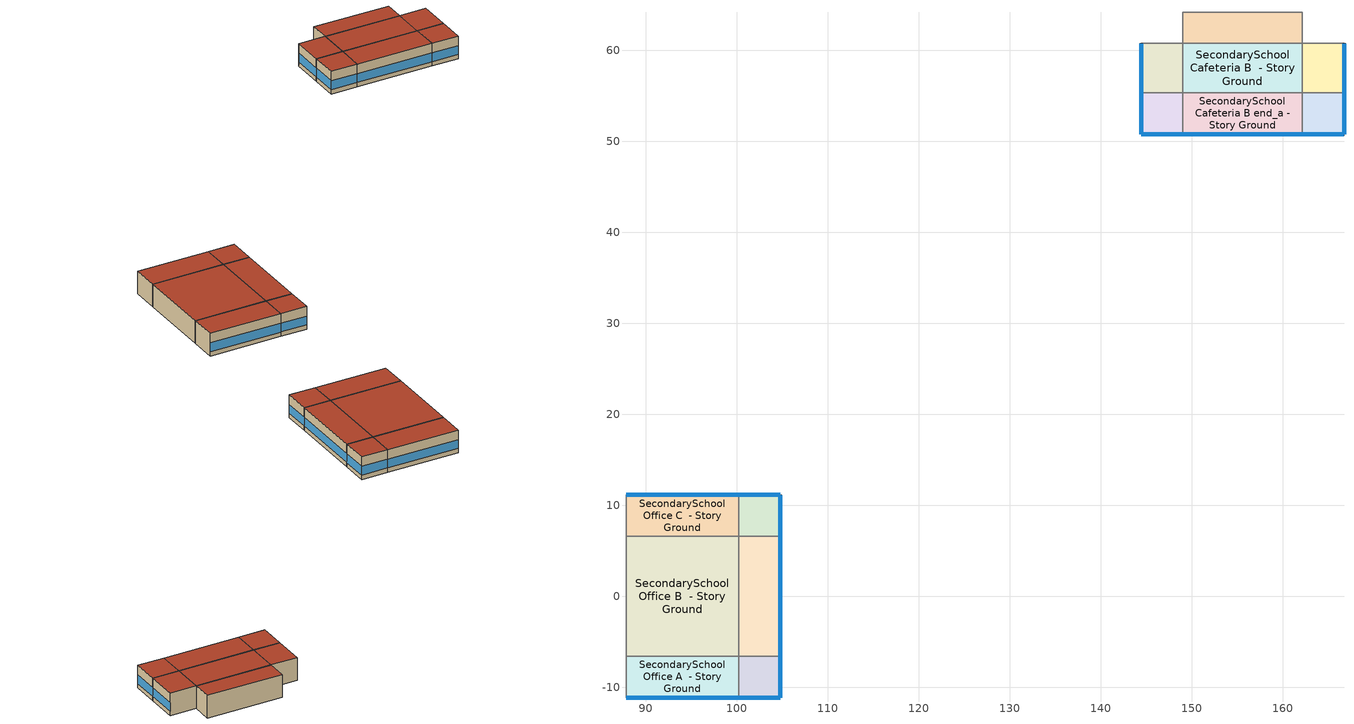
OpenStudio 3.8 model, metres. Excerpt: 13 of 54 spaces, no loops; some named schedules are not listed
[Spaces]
SecondarySchool Office A  - Story Ground
 floor ground (Foundation F 126 Perim 124 Area 5668): 87.85,-11.15 87.85,-6.58 100.24,-6.58 100.24,-11.15 z0
 wall outside: 87.85,-11.15 100.24,-11.15 z0:3.96
 wall to SecondarySchool Library A  - Story Ground: 87.85,-6.58 87.85,-11.15 z0:3.96
 wall to SecondarySchool Office B  - Story Ground: 100.24,-6.58 87.85,-6.58 z0:3.96
 wall to SecondarySchool Office A end_b - Story Ground: 100.24,-11.15 100.24,-6.58 z0:3.96
 window (Window U-0.75 SHGC 0.48): 87.87,-11.15 100.22,-11.15 z0.76:2.27
 roof outside: 100.24,-11.15 100.24,-6.58 87.85,-6.58 87.85,-11.15 z3.96
SecondarySchool Office B  - Story Ground
 floor ground (Foundation F 126 Perim 0 Area 16305): 87.85,-6.58 87.85,6.58 100.24,6.58 100.24,-6.58 z0
 wall to SecondarySchool Library B  - Story Ground: 87.85,6.58 87.85,-6.58 z0:3.96
 wall to SecondarySchool Office C  - Story Ground: 100.24,6.58 87.85,6.58 z0:3.96
 wall to SecondarySchool Office B end_b - Story Ground: 100.24,-6.58 100.24,6.58 z0:3.96
 roof outside: 100.24,-6.58 100.24,6.58 87.85,6.58 87.85,-6.58 z3.96
SecondarySchool Office C  - Story Ground
 floor ground (Foundation F 126 Perim 124 Area 5668): 87.85,6.58 87.85,11.15 100.24,11.15 100.24,6.58 z0
 wall outside: 100.24,11.15 87.85,11.15 z0:3.96
 wall to SecondarySchool Library C  - Story Ground: 87.85,11.15 87.85,6.58 z0:3.96
 wall to SecondarySchool Office C end_b - Story Ground: 100.24,6.58 100.24,11.15 z0:3.96
 window (Window U-0.75 SHGC 0.48): 100.22,11.15 87.87,11.15 z0.76:2.27
 roof outside: 100.24,6.58 100.24,11.15 87.85,11.15 87.85,6.58 z3.96
SecondarySchool Office A end_b - Story Ground
 floor ground (Foundation F 126 Perim 914 Area 209): 100.24,-11.15 100.24,-6.58 104.82,-6.58 104.82,-11.15 z0
 wall outside: 100.24,-11.15 104.82,-11.15 104.82,-6.58 z0:3.96
 wall to SecondarySchool Office B end_b - Story Ground: 104.82,-6.58 100.24,-6.58 z0:3.96
 window (Window U-0.75 SHGC 0.48): 100.27,-11.15 104.79,-11.15 / 104.82,-11.12 104.82,-6.6 z0.76:2.28
 roof outside: 104.82,-11.15 104.82,-6.58 100.24,-6.58 100.24,-11.15 z3.96
SecondarySchool Office B end_b - Story Ground
 floor ground (Foundation F 126 Perim 1315 Area 6013): 100.24,-6.58 100.24,6.58 104.82,6.58 104.82,-6.58 z0
 wall outside: 104.82,-6.58 104.82,6.58 z0:3.96
 wall to SecondarySchool Office C end_b - Story Ground: 104.82,6.58 100.24,6.58 z0:3.96
 window (Window U-0.75 SHGC 0.48): 104.82,-6.55 104.82,6.55 z0.76:2.27
 roof outside: 104.82,-6.58 104.82,6.58 100.24,6.58 100.24,-6.58 z3.96
SecondarySchool Office C end_b - Story Ground
 floor ground (Foundation F 126 Perim 914 Area 209): 100.24,6.58 100.24,11.15 104.82,11.15 104.82,6.58 z0
 wall outside: 104.82,6.58 104.82,11.15 100.24,11.15 z0:3.96
 window (Window U-0.75 SHGC 0.48): 104.79,11.15 100.27,11.15 / 104.82,6.6 104.82,11.12 z0.76:2.28
 roof outside: 104.82,6.58 104.82,11.15 100.24,11.15 100.24,6.58 z3.96
SecondarySchool Cafeteria A end_a - Story Ground
 floor ground (Foundation F 126 Perim 914 Area 209): 166.74,50.77 162.16,50.77 162.16,55.34 166.74,55.34 z0
 wall outside: 162.16,50.77 166.74,50.77 166.74,55.34 z0:3.96
 wall to SecondarySchool Cafeteria B end_a - Story Ground: 162.16,55.34 162.16,50.77 z0:3.96
 wall to SecondarySchool Cafeteria A  - Story Ground: 166.74,55.34 162.16,55.34 z0:3.96
 window (Window U-0.75 SHGC 0.48): 166.74,50.8 166.74,55.32 / 162.19,50.77 166.71,50.77 z0.76:2.28
 roof outside: 166.74,55.34 162.16,55.34 162.16,50.77 166.74,50.77 z3.96
SecondarySchool Cafeteria B end_a - Story Ground
 floor ground (Foundation F 126 Perim 1315 Area 6013): 162.16,50.77 149.01,50.77 149.01,55.34 162.16,55.34 z0
 wall outside: 149.01,50.77 162.16,50.77 z0:3.96
 wall to SecondarySchool Cafeteria C end_a - Story Ground: 149.01,55.34 149.01,50.77 z0:3.96
 wall to SecondarySchool Cafeteria B  - Story Ground: 162.16,55.34 149.01,55.34 z0:3.96
 window (Window U-0.75 SHGC 0.48): 149.04,50.77 162.14,50.77 z0.76:2.27
 roof outside: 162.16,55.34 149.01,55.34 149.01,50.77 162.16,50.77 z3.96
SecondarySchool Cafeteria C end_a - Story Ground
 floor ground (Foundation F 126 Perim 914 Area 209): 149.01,50.77 144.44,50.77 144.44,55.34 149.01,55.34 z0
 wall outside: 144.44,55.34 144.44,50.77 149.01,50.77 z0:3.96
 wall to SecondarySchool Cafeteria C  - Story Ground: 149.01,55.34 144.44,55.34 z0:3.96
 window (Window U-0.75 SHGC 0.48): 144.47,50.77 148.99,50.77 / 144.44,55.32 144.44,50.8 z0.76:2.28
 roof outside: 149.01,55.34 144.44,55.34 144.44,50.77 149.01,50.77 z3.96
SecondarySchool Cafeteria A  - Story Ground
 floor ground (Foundation F 126 Perim 54 Area 2468): 166.74,55.34 162.16,55.34 162.16,60.74 166.74,60.74 z0
 wall outside: 166.74,55.34 166.74,60.74 z0:3.96
 wall to SecondarySchool Cafeteria B  - Story Ground: 162.16,60.74 162.16,55.34 z0:3.96
 wall to SecondarySchool Kitchen A  - Story Ground: 166.74,60.74 162.16,60.74 z0:3.96
 window (Window U-0.75 SHGC 0.48): 166.74,55.37 166.74,60.72 z0.76:2.28
 roof outside: 166.74,60.74 162.16,60.74 162.16,55.34 166.74,55.34 z3.96
SecondarySchool Cafeteria B  - Story Ground
 floor ground (Foundation F 126 Perim 0 Area 7098): 162.16,55.34 149.01,55.34 149.01,60.74 162.16,60.74 z0
 wall to SecondarySchool Cafeteria C  - Story Ground: 149.01,60.74 149.01,55.34 z0:3.96
 wall to SecondarySchool Kitchen B  - Story Ground: 162.16,60.74 149.01,60.74 z0:3.96
 roof outside: 162.16,60.74 149.01,60.74 149.01,55.34 162.16,55.34 z3.96
SecondarySchool Cafeteria C  - Story Ground
 floor ground (Foundation F 126 Perim 54 Area 2468): 149.01,55.34 144.44,55.34 144.44,60.74 149.01,60.74 z0
 wall outside: 144.44,60.74 144.44,55.34 z0:3.96
 wall to SecondarySchool Kitchen C  - Story Ground: 149.01,60.74 144.44,60.74 z0:3.96
 window (Window U-0.75 SHGC 0.48): 144.44,60.72 144.44,55.37 z0.76:2.28
 roof outside: 149.01,60.74 144.44,60.74 144.44,55.34 149.01,55.34 z3.96
SecondarySchool Kitchen B  - Story Ground
 floor ground (Foundation F 126 Perim 0 Area 4521): 162.16,60.74 149.01,60.74 149.01,64.18 162.16,64.18 z0
 wall to SecondarySchool Kitchen C  - Story Ground: 149.01,64.18 149.01,60.74 z0:3.96
 wall to SecondarySchool Lobby B  - Story Ground: 162.16,64.18 149.01,64.18 z0:3.96
 wall to SecondarySchool Kitchen A  - Story Ground: 162.16,60.74 162.16,64.18 z0:3.96
 roof outside: 162.16,64.18 149.01,64.18 149.01,60.74 162.16,60.74 z3.96
[Site]
Tulip City_MI_USA: Latitude {deg}=42.75; Longitude {deg}=-86.1; Time Zone {hr}=-5; Elevation {m}=210; Terrain=City
[Site:WaterMainsTemperature]
Calculation Method=Correlation; Annual Average Outdoor Air Temperature {C}=9.83167; Maximum Difference In Monthly Average Outdoor Air Temperatures {deltaC}=25.65
[SizingPeriod:DesignDay] Barometric Pressure {Pa}=98828; Rain Indicator=No; Snow Indicator=No; Day of Month=21; Daylight Saving Time Indicator=No; Humidity Condition Type=Wetbulb; Dry-Bulb Temperature Range Modifier Type=DefaultMultipliers
Name | Maximum Dry-Bulb Temperature {C} | Daily Dry-Bulb Temperature Range {deltaC} | Wind Speed {m/s} | Wind Direction {deg} | Month | Day Type | Wetbulb or DewPoint at Maximum Dry-Bulb {C} | Solar Model Indicator | ASHRAE Clear Sky Optical Depth for Beam Irradiance | ASHRAE Clear Sky Optical Depth for Diffuse Irradiance | Sky Clearness
Tulip City Ann Clg .4% Condns DB=>MWB 1 | 31.3 | 10.3 | 5.2 | 220 | 7 | SummerDesignDay | 22.9 | ASHRAETau | 0.407 | 2.241
Tulip City Ann Clg .4% Condns WB=>MDB 1 | 29 | 10.3 | 5.2 | 220 | 7 | SummerDesignDay | 24.5 | ASHRAETau | 0.407 | 2.241
Tulip City Ann Htg 99.6% Condns DB 1 | -13.8 | 0 | 3 | 160 | 1 | WinterDesignDay | -13.8 | ASHRAEClearSky |  |  | 0
Tulip City August .4% Condns DB=>MCWB 1 | 32.5 | 10.2 | 5.2 | 220 | 8 | SummerDesignDay | 23.9 | ASHRAETau | 0.415 | 2.254
[ClimateZones]
Climate Zone Institution Name 1=ASHRAE; Climate Zone Document Name 1=ANSI/ASHRAE Standard 169; Climate Zone Document Year 1=2006; Climate Zone Value 1=ASHRAE 169-2013-5A
[Building]
ComStock DOE Ref 1980-2004|SecondarySchool: Default Construction Set=ComStock DOE Ref 1980-2004 - SecSchl - ASHRAE 169-2013-5A; Default Schedule Set=Building Default Schedule Set; Standards Building Type=SecondarySchool
[Site:GroundTemperature:FCfactorMethod]
January Ground Temperature {C}=9.7; February Ground Temperature {C}=6; March Ground Temperature {C}=-2.2; April Ground Temperature {C}=-3.4; May Ground Temperature {C}=-4.2; June Ground Temperature {C}=2.7; July Ground Temperature {C}=7.5; August Ground Temperature {C}=13.7; September Ground Temperature {C}=18.6; October Ground Temperature {C}=22; November Ground Temperature {C}=20.7; December Ground Temperature {C}=16.5
[Construction:FfactorGroundFloor] F-Factor {W/m-K}=1.26344
Name | Area {m2} | PerimeterExposed {m}
Foundation F 126 Perim 914 Area 209 | 20.9032 | 9.144
Foundation F 126 Perim 1315 Area 6013 | 60.1311 | 13.152
Foundation F 126 Perim 54 Area 2468 | 24.6754 | 5.39706
Foundation F 126 Perim 0 Area 4521 | 45.2115 | 0
Foundation F 126 Perim 0 Area 16305 | 163.049 | 0
Foundation F 126 Perim 124 Area 5668 | 56.6804 | 12.3973
Foundation F 126 Perim 0 Area 7098 | 70.9823 | 0
[DefaultConstructionSet]
ComStock DOE Ref 1980-2004 - SecSchl - ASHRAE 169-2013-5A: Default Exterior Surface Constructions=Default Surface Constructions 1; Default Interior Surface Constructions=Default Surface Constructions 2; Default Ground Contact Surface Constructions=Default Surface Constructions 3; Default Exterior SubSurface Constructions=Default Sub Surface Constructions 1; Default Interior SubSurface Constructions=Default Sub Surface Constructions 2; Interior Partition Construction=Typical Interior Partition
[DefaultSurfaceConstructions]
Name | Floor Construction | Wall Construction | Roof Ceiling Construction
Default Surface Constructions 1 | Typical Insulated Exterior Mass Floor | Typical Insulated Wood Framed Exterior Wall R-12.2 | Typical IEAD Roof R-18.87
Default Surface Constructions 2 | Typical Interior Floor | Typical Interior Wall | Typical Interior Ceiling
Default Surface Constructions 3 | Typical Insulated Carpeted 6in Slab Floor | Typical Insulated Basement Mass Wall R-10.0
[Construction]
Typical Insulated Exterior Mass Floor: Typical Insulation R-10.02, 4 in. Normalweight Concrete Floor, Typical Carpet Pad
Typical IEAD Roof R-18.87: Roof Membrane, Typical Insulation R-17.75, Metal Roof Surface
Typical Interior Floor: 100mm Normalweight concrete floor, CP02 CARPET PAD
Typical Interior Wall: G01 13mm gypsum board, G01 13mm gypsum board
Typical Interior Ceiling: CP02 CARPET PAD, 100mm Normalweight concrete floor
Typical Insulated Carpeted 6in Slab Floor: 6 in. Normalweight Concrete Floor, Typical Carpet Pad
Typical Insulated Basement Mass Wall R-10.0: Typical Insulation R-8.45, 8 in. Concrete Block Basement Wall
U 0.59 SHGC 0.39 Simple Glazing Window U-0.59 SHGC 0.39: U 0.59 SHGC 0.39 Simple Glazing U-0.59 SHGC 0.39
U 0.59 SHGC 0.39 Simple Glazing Window U-0.59 SHGC 0.39 1: U 0.59 SHGC 0.39 Simple Glazing U-0.59 SHGC 0.39 1
Typical Insulated Metal Door: F08 Metal surface, Typical Insulation R-10.02 1
U 0.88 SHGC 0.16 Sgl Ref-A-L Clr 6mm: REF A CLEAR LO 6MM
Typical Overhead Door: Typical Insulation R-10.02 1
Typical Interior Window: Clear 3mm
Typical Interior Door; Typical Interior Partition: G05 25mm wood
Typical Insulated Wood Framed Exterior Wall R-12.2: 25mm Stucco, 5/8 in. Gypsum Board, Typical Insulation R-10.02 1, 5/8 in. Gypsum Board
InteriorFurnishings 1: Std Wood 6inch 1
Window U-0.75 SHGC 0.48: Simple Glazing Double - No LowE - Tinted/Reflective - Aluminum
[Material:NoMass] Roughness=Smooth; Thermal Absorptance=0.9; Solar Absorptance=0.7
Name | Thermal Resistance {m2-K/W} | Visible Absorptance
Typical Insulation R-10.02; Typical Insulation R-10.02 1 | 1.76396 | 0.7
Typical Carpet Pad; CP02 CARPET PAD | 0.21648 | 0.8
Typical Insulation R-17.75 | 3.12608 | 0.7
Typical Insulation R-8.45 | 1.4881 | 0.7
[Material] Thermal Absorptance=0.9
Name | Roughness | Thickness {m} | Conductivity {W/m-K} | Density {kg/m3} | Specific Heat {J/kg-K} | Solar Absorptance | Visible Absorptance
4 in. Normalweight Concrete Floor | MediumRough | 0.1016 | 2.31 | 2322 | 832 | 0.7 | 0.7
25mm Stucco | Smooth | 0.0254 | 0.72 | 1856 | 840 | 0.7 | 0.7
5/8 in. Gypsum Board | MediumSmooth | 0.0159 | 0.16 | 800 | 1090 | 0.7 | 0.7
Roof Membrane | VeryRough | 0.0095 | 0.16 | 1121.29 | 1460 | 0.7 | 0.7
Metal Roof Surface; F08 Metal surface | Smooth | 0.0008 | 45.28 | 7824 | 500 | 0.7 | 0.7
100mm Normalweight concrete floor | MediumRough | 0.1016 | 2.31045 | 2322 | 832.557 | 0.7 | 0.7
G01 13mm gypsum board | Smooth | 0.0127 | 0.160031 | 800.001 | 1090.73 | 0.7 | 0.5
6 in. Normalweight Concrete Floor | MediumRough | 0.1524 | 2.31 | 2322 | 832 | 0.7 | 0.7
8 in. Concrete Block Basement Wall | MediumRough | 0.2032 | 1.326 | 1842 | 912 | 0.7 | 0.7
G05 25mm wood | MediumSmooth | 0.0254 | 0.15 | 608 | 1630 | 0.5 | 0.5
Std Wood 6inch 1 | MediumSmooth | 0.15 | 0.12 | 540 | 1210 | 0.7 | 0.7
[DefaultSubSurfaceConstructions]
Name | Fixed Window Construction | Operable Window Construction | Door Construction | Glass Door Construction | Overhead Door Construction | Tubular Daylight Dome Construction | Tubular Daylight Diffuser Construction
Default Sub Surface Constructions 1 | U 0.59 SHGC 0.39 Simple Glazing Window U-0.59 SHGC 0.39 | U 0.59 SHGC 0.39 Simple Glazing Window U-0.59 SHGC 0.39 1 | Typical Insulated Metal Door | U 0.88 SHGC 0.16 Sgl Ref-A-L Clr 6mm | Typical Overhead Door | Typical Interior Window | Typical Interior Window
Default Sub Surface Constructions 2 | Typical Interior Window | Typical Interior Window | Typical Interior Door
[WindowMaterial:SimpleGlazingSystem]
Name | U-Factor {W/m2-K} | Solar Heat Gain Coefficient | Visible Transmittance
U 0.59 SHGC 0.39 Simple Glazing U-0.59 SHGC 0.39; U 0.59 SHGC 0.39 Simple Glazing U-0.59 SHGC 0.39 1 | 3.35018 | 0.39 | 0.31
Simple Glazing Double - No LowE - Tinted/Reflective - Aluminum | 4.25302 | 0.484 | 0.411
[WindowMaterial:Glazing] Optical Data Type=SpectralAverage; Infrared Transmittance at Normal Incidence=0; Front Side Infrared Hemispherical Emissivity=0.84; Conductivity {W/m-K}=0.9; Dirt Correction Factor for Solar and Visible Transmittance=1; Solar Diffusing=No
Name | Thickness {m} | Solar Transmittance at Normal Incidence | Front Side Solar Reflectance at Normal Incidence | Back Side Solar Reflectance at Normal Incidence | Visible Transmittance at Normal Incidence | Front Side Visible Reflectance at Normal Incidence | Back Side Visible Reflectance at Normal Incidence | Back Side Infrared Hemispherical Emissivity
REF A CLEAR LO 6MM | 0.006 | 0.066 | 0.341 | 0.493 | 0.08 | 0.41 | 0.37 | 0.4
Clear 3mm | 0.003 | 0.837 | 0.075 | 0.075 | 0.898 | 0.081 | 0.081 | 0.84
[SpaceType] Standards Building Type=SecondarySchool
Name | Default Schedule Set | Design Specification Outdoor Air Object | Standards Space Type
SecondarySchool Kitchen - ComStock DOE Ref 1980-2004 | SecondarySchool Kitchen Schedule Set | SecondarySchool Kitchen Ventilation | Kitchen
SecondarySchool Cafeteria - ComStock DOE Ref 1980-2004 | SecondarySchool Cafeteria Schedule Set | SecondarySchool Cafeteria Ventilation | Cafeteria
SecondarySchool Office - ComStock DOE Ref 1980-2004 | SecondarySchool Office Schedule Set | SecondarySchool Office Ventilation | Office
[BuildingStory]
Story Ground: Nominal Z Coordinate {m}=0; Nominal Floor to Floor Height {m}=3.9624
[Space] Building Story=Story Ground
Name | Space Type | Thermal Zone | Design Specification Outdoor Air Object
SecondarySchool Office A  - Story Ground | SecondarySchool Office - ComStock DOE Ref 1980-2004 | Zone SecondarySchool Office A  - Story Ground | SecondarySchool Office Ventilation to per-area
SecondarySchool Office B  - Story Ground | SecondarySchool Office - ComStock DOE Ref 1980-2004 | Zone SecondarySchool Office B  - Story Ground | SecondarySchool Office Ventilation to per-area
SecondarySchool Office C  - Story Ground | SecondarySchool Office - ComStock DOE Ref 1980-2004 | Zone SecondarySchool Office C  - Story Ground | SecondarySchool Office Ventilation to per-area
SecondarySchool Office A end_b - Story Ground | SecondarySchool Office - ComStock DOE Ref 1980-2004 | Zone SecondarySchool Office A end_b - Story Ground | SecondarySchool Office Ventilation to per-area
SecondarySchool Office B end_b - Story Ground | SecondarySchool Office - ComStock DOE Ref 1980-2004 | Zone SecondarySchool Office B end_b - Story Ground | SecondarySchool Office Ventilation to per-area
SecondarySchool Office C end_b - Story Ground | SecondarySchool Office - ComStock DOE Ref 1980-2004 | Zone SecondarySchool Office C end_b - Story Ground | SecondarySchool Office Ventilation to per-area
SecondarySchool Cafeteria A end_a - Story Ground | SecondarySchool Cafeteria - ComStock DOE Ref 1980-2004 | Zone SecondarySchool Cafeteria A end_a - Story Ground | SecondarySchool Cafeteria Ventilation to per-area
SecondarySchool Cafeteria B end_a - Story Ground | SecondarySchool Cafeteria - ComStock DOE Ref 1980-2004 | Zone SecondarySchool Cafeteria B end_a - Story Ground
SecondarySchool Cafeteria C end_a - Story Ground | SecondarySchool Cafeteria - ComStock DOE Ref 1980-2004 | Zone SecondarySchool Cafeteria C end_a - Story Ground | SecondarySchool Cafeteria Ventilation to per-area
SecondarySchool Cafeteria A  - Story Ground | SecondarySchool Cafeteria - ComStock DOE Ref 1980-2004 | Zone SecondarySchool Cafeteria A  - Story Ground | SecondarySchool Cafeteria Ventilation to per-area
SecondarySchool Cafeteria B  - Story Ground | SecondarySchool Cafeteria - ComStock DOE Ref 1980-2004 | Zone SecondarySchool Cafeteria B  - Story Ground
SecondarySchool Cafeteria C  - Story Ground | SecondarySchool Cafeteria - ComStock DOE Ref 1980-2004 | Zone SecondarySchool Cafeteria C  - Story Ground | SecondarySchool Cafeteria Ventilation to per-area
SecondarySchool Kitchen B  - Story Ground | SecondarySchool Kitchen - ComStock DOE Ref 1980-2004 | Zone SecondarySchool Kitchen B  - Story Ground | SecondarySchool Kitchen Ventilation to per-area
[ThermalZone] Multiplier=1; Use Ideal Air Loads=No
Name | Thermostat
Zone SecondarySchool Office A  - Story Ground | SecondarySchool Office - ComStock DOE Ref 1980-2004 Thermostat
Zone SecondarySchool Office B  - Story Ground | SecondarySchool Office - ComStock DOE Ref 1980-2004 Thermostat 2
Zone SecondarySchool Office C  - Story Ground | SecondarySchool Office - ComStock DOE Ref 1980-2004 Thermostat 4
Zone SecondarySchool Office A end_b - Story Ground | SecondarySchool Office - ComStock DOE Ref 1980-2004 Thermostat 1
Zone SecondarySchool Office B end_b - Story Ground | SecondarySchool Office - ComStock DOE Ref 1980-2004 Thermostat 3
Zone SecondarySchool Office C end_b - Story Ground | SecondarySchool Office - ComStock DOE Ref 1980-2004 Thermostat 5
Zone SecondarySchool Cafeteria A end_a - Story Ground | SecondarySchool Cafeteria - ComStock DOE Ref 1980-2004 Thermostat 1
Zone SecondarySchool Cafeteria B end_a - Story Ground | SecondarySchool Cafeteria - ComStock DOE Ref 1980-2004 Thermostat 3
Zone SecondarySchool Cafeteria C end_a - Story Ground | SecondarySchool Cafeteria - ComStock DOE Ref 1980-2004 Thermostat 5
Zone SecondarySchool Cafeteria A  - Story Ground | SecondarySchool Cafeteria - ComStock DOE Ref 1980-2004 Thermostat
Zone SecondarySchool Cafeteria B  - Story Ground | SecondarySchool Cafeteria - ComStock DOE Ref 1980-2004 Thermostat 2
Zone SecondarySchool Cafeteria C  - Story Ground | SecondarySchool Cafeteria - ComStock DOE Ref 1980-2004 Thermostat 4
Zone SecondarySchool Kitchen B  - Story Ground | SecondarySchool Kitchen - ComStock DOE Ref 1980-2004 Thermostat 1
[People:Definition] Number of People Calculation Method=People/Area; Fraction Radiant=0.3
Name | People per Space Floor Area {person/m2}
SecondarySchool Cafeteria People Definition | 0.71946
SecondarySchool Kitchen People Definition | 0.166625
SecondarySchool Office People Definition | 0.0500522
[People] Work Efficiency Schedule=Work Efficiency Schedule; Clothing Insulation Schedule=Clothing Schedule; Air Velocity Schedule=Air Velocity Schedule; Multiplier=1
Name | People Definition | Space or SpaceType
SecondarySchool Cafeteria People | SecondarySchool Cafeteria People Definition | SecondarySchool Cafeteria - ComStock DOE Ref 1980-2004
SecondarySchool Kitchen People | SecondarySchool Kitchen People Definition | SecondarySchool Kitchen - ComStock DOE Ref 1980-2004
SecondarySchool Office People | SecondarySchool Office People Definition | SecondarySchool Office - ComStock DOE Ref 1980-2004
[Lights:Definition] Design Level Calculation Method=Watts/Area; Fraction Visible=0.2; Return Air Fraction=0
Name | Watts per Space Floor Area {W/m2} | Fraction Radiant
SecondarySchool Office - ComStock DOE Ref 1980-2004 General Lights Definition | 5.47105 | 0.365
SecondarySchool Cafeteria - ComStock DOE Ref 1980-2004 General Lights Definition | 2.19648 | 0.365
SecondarySchool Cafeteria - ComStock DOE Ref 1980-2004 Task Lights Definition | 0.12257 | 0.165
SecondarySchool Cafeteria - ComStock DOE Ref 1980-2004 Wall Wash Lights Definition | 0.500541 | 0.165
SecondarySchool Kitchen - ComStock DOE Ref 1980-2004 General Lights Definition | 5.82683 | 0.365
SecondarySchool Kitchen - ComStock DOE Ref 1980-2004 Task Lights Definition | 1.44838 | 0.165
[ElectricEquipment:Definition]
Name | Design Level Calculation Method | Watts per Space Floor Area {W/m2} | Fraction Latent | Fraction Radiant | Fraction Lost | Design Level {W}
SecondarySchool Cafeteria Elec Equip Definition | Watts/Area | 0.850128 | 0 | 0.5 | 0
misc_electric_kitchen_equipment_definition | Watts/Area | 4.74463 | 0.25 | 0.3 | 0.2
SecondarySchool Office Elec Equip Definition | Watts/Area | 2.13681 | 0 | 0.5 | 0
electric_oven_equipment_definition_bldg_quantity=2.0 | EquipmentLevel |  | 0.1 | 0.22 | 0.58 | 24208
[ElectricEquipment]
Name | Electric Equipment Definition | Space or SpaceType | Schedule | Multiplier
SecondarySchool Cafeteria Elec Equip | SecondarySchool Cafeteria Elec Equip Definition | SecondarySchool Cafeteria - ComStock DOE Ref 1980-2004 | Education_School BLDG_EQUIP_EndUseData BPR Adjusted
misc_electric_kitchen_equipment | misc_electric_kitchen_equipment_definition | SecondarySchool Kitchen - ComStock DOE Ref 1980-2004 | Education_School BLDG_EQUIP_EndUseData BPR Adjusted
SecondarySchool Office Elec Equip | SecondarySchool Office Elec Equip Definition | SecondarySchool Office - ComStock DOE Ref 1980-2004 | Education_School BLDG_EQUIP_EndUseData BPR Adjusted
electric_oven_equipment_bldg_quantity=2.0 | electric_oven_equipment_definition_bldg_quantity=2.0 | SecondarySchool Kitchen - ComStock DOE Ref 1980-2004 | SecondarySchool Kitchen Gas | 0.333333
[DesignSpecification:OutdoorAir] Outdoor Air Method=Sum
Name | Outdoor Air Flow per Person {m3/s-person} | Outdoor Air Flow per Floor Area {m3/s-m2} | Outdoor Air Flow Rate {m3/s} | Outdoor Air Flow Air Changes per Hour {1/hr}
SecondarySchool Cafeteria Ventilation; SecondarySchool Office Ventilation | 0.00943895
SecondarySchool Kitchen Ventilation |  | 0.0023876
SecondarySchool Cafeteria Ventilation to per-area | 0 | 0.00679094 | 0 | 0
SecondarySchool Kitchen Ventilation to per-area | 0 | 0.0023876 | 0 | 0
SecondarySchool Office Ventilation to per-area | 0 | 0.00047244 | 0 | 0
[DefaultScheduleSet]
Name | Number of People Schedule | People Activity Level Schedule | Lighting Schedule | Electric Equipment Schedule | Infiltration Schedule | Gas Equipment Schedule | Hours of Operation Schedule
SecondarySchool Cafeteria Schedule Set | SecondarySchool Bldg Occ | SecondarySchool Activity | Education_School BLDG_LIGHT_EndUseData | Education_School BLDG_EQUIP_EndUseData | SecondarySchool Infil
SecondarySchool Kitchen Schedule Set | SecondarySchool Bldg Occ | SecondarySchool Activity | Education_School BLDG_LIGHT_EndUseData | Education_School BLDG_EQUIP_EndUseData | SecondarySchool Infil | SecondarySchool Kitchen Gas
SecondarySchool Office Schedule Set | SecondarySchool Office Occ | SecondarySchool Activity | Education_School BLDG_LIGHT_EndUseData | Education_School BLDG_EQUIP_EndUseData | SecondarySchool Infil
Building Default Schedule Set |  |  |  |  |  |  | Building Hours of Operation NonResidential
[Exterior:Lights:Definition]
Name | Design Level {W}
Parking Areas and Drives Def (W/ft^2) | 0.0497494
Building Facades Def (W/ft^2) | 0.25
Main Entries Def (W/ft) | 30
Other Doors Def (W/ft) | 25
[Exterior:Lights] Schedule=Always On Discrete; Control Option=AstronomicalClock
Name | Exterior Lights Definition | Multiplier
Parking Areas and Drives | Parking Areas and Drives Def (W/ft^2) | 29548.9
Building Facades | Building Facades Def (W/ft^2) | 41238
Main Entries | Main Entries Def (W/ft) | 120
Other Doors | Other Doors Def (W/ft) | 73.5
[ZoneMixing] Schedule=SecondarySchool Kitchen Exhaust; Design Flow Rate Calculation Method=Flow/Zone
Name | Zone or Space | Design Flow Rate {m3/s} | Source Zone or Space
Zone Mixing 1 | Zone SecondarySchool Kitchen A  - Story Ground | 0.0417095 | Zone SecondarySchool Cafeteria A  - Story Ground
Zone Mixing 2 | Zone SecondarySchool Kitchen B  - Story Ground | 0.119984 | Zone SecondarySchool Cafeteria B  - Story Ground
Zone Mixing 3 | Zone SecondarySchool Kitchen C  - Story Ground | 0.0417095 | Zone SecondarySchool Cafeteria C  - Story Ground
[ThermostatSetpoint:DualSetpoint] Heating Setpoint Temperature Schedule=SecondarySchool HtgSetp; Cooling Setpoint Temperature Schedule=SecondarySchool ClgSetp
SecondarySchool Cafeteria - ComStock DOE Ref 1980-2004 Thermostat; SecondarySchool Cafeteria - ComStock DOE Ref 1980-2004 Thermostat 1; SecondarySchool Cafeteria - ComStock DOE Ref 1980-2004 Thermostat 2; SecondarySchool Cafeteria - ComStock DOE Ref 1980-2004 Thermostat 3; SecondarySchool Cafeteria - ComStock DOE Ref 1980-2004 Thermostat 4; SecondarySchool Cafeteria - ComStock DOE Ref 1980-2004 Thermostat 5; SecondarySchool Kitchen - ComStock DOE Ref 1980-2004 Thermostat 1; SecondarySchool Office - ComStock DOE Ref 1980-2004 Thermostat; SecondarySchool Office - ComStock DOE Ref 1980-2004 Thermostat 1; SecondarySchool Office - ComStock DOE Ref 1980-2004 Thermostat 2; SecondarySchool Office - ComStock DOE Ref 1980-2004 Thermostat 3; SecondarySchool Office - ComStock DOE Ref 1980-2004 Thermostat 4; SecondarySchool Office - ComStock DOE Ref 1980-2004 Thermostat 5
[InternalMass:Definition]
Internal Mass Definition 2: Construction=InteriorFurnishings 1; Design Level Calculation Method=SurfaceArea/Area; Surface Area per Space Floor Area=2
[InternalMass] Internal Mass Definition=Internal Mass Definition 2; Multiplier=1
Name | Space or SpaceType
SecondarySchool Office B end_b - Story Ground Mass | SecondarySchool Office B end_b - Story Ground
SecondarySchool Cafeteria C  - Story Ground Mass | SecondarySchool Cafeteria C  - Story Ground
SecondarySchool Kitchen B  - Story Ground Mass | SecondarySchool Kitchen B  - Story Ground
SecondarySchool Office A end_b - Story Ground Mass | SecondarySchool Office A end_b - Story Ground
SecondarySchool Cafeteria A  - Story Ground Mass | SecondarySchool Cafeteria A  - Story Ground
SecondarySchool Office B  - Story Ground Mass | SecondarySchool Office B  - Story Ground
SecondarySchool Office C  - Story Ground Mass | SecondarySchool Office C  - Story Ground
SecondarySchool Office C end_b - Story Ground Mass | SecondarySchool Office C end_b - Story Ground
SecondarySchool Cafeteria A end_a - Story Ground Mass | SecondarySchool Cafeteria A end_a - Story Ground
SecondarySchool Cafeteria B end_a - Story Ground Mass | SecondarySchool Cafeteria B end_a - Story Ground
SecondarySchool Cafeteria C end_a - Story Ground Mass | SecondarySchool Cafeteria C end_a - Story Ground
SecondarySchool Cafeteria B  - Story Ground Mass | SecondarySchool Cafeteria B  - Story Ground
SecondarySchool Office A  - Story Ground Mass | SecondarySchool Office A  - Story Ground
[Lights] Schedule=Education_School BLDG_LIGHT_EndUseData BPR Adjusted; Fraction Replaceable=1
Name | Lights Definition | Space or SpaceType
SecondarySchool Office - ComStock DOE Ref 1980-2004 General Lighting | SecondarySchool Office - ComStock DOE Ref 1980-2004 General Lights Definition | SecondarySchool Office - ComStock DOE Ref 1980-2004
SecondarySchool Cafeteria - ComStock DOE Ref 1980-2004 General Lighting | SecondarySchool Cafeteria - ComStock DOE Ref 1980-2004 General Lights Definition | SecondarySchool Cafeteria - ComStock DOE Ref 1980-2004
SecondarySchool Cafeteria - ComStock DOE Ref 1980-2004 Task Lighting | SecondarySchool Cafeteria - ComStock DOE Ref 1980-2004 Task Lights Definition | SecondarySchool Cafeteria - ComStock DOE Ref 1980-2004
SecondarySchool Cafeteria - ComStock DOE Ref 1980-2004 Wall Wash Lighting | SecondarySchool Cafeteria - ComStock DOE Ref 1980-2004 Wall Wash Lights Definition | SecondarySchool Cafeteria - ComStock DOE Ref 1980-2004
SecondarySchool Kitchen - ComStock DOE Ref 1980-2004 General Lighting | SecondarySchool Kitchen - ComStock DOE Ref 1980-2004 General Lights Definition | SecondarySchool Kitchen - ComStock DOE Ref 1980-2004
SecondarySchool Kitchen - ComStock DOE Ref 1980-2004 Task Lighting | SecondarySchool Kitchen - ComStock DOE Ref 1980-2004 Task Lights Definition | SecondarySchool Kitchen - ComStock DOE Ref 1980-2004
[SpaceInfiltration:DesignFlowRate] Design Flow Rate Calculation Method=Flow/ExteriorArea; Flow per Exterior Surface Area {m3/s-m2}=0.000619923; Velocity Term Coefficient=0
Name | Space or SpaceType | Schedule | Constant Term Coefficient | Temperature Term Coefficient | Velocity Squared Term Coefficient
SecondarySchool Office B end_b - Story Ground HVAC On Infiltration | SecondarySchool Office B end_b - Story Ground | Infiltration HVAC On Schedule | 0.1019 | 0.0077 | 0.0877
SecondarySchool Office B end_b - Story Ground HVAC Off Infiltration | SecondarySchool Office B end_b - Story Ground | Infiltration HVAC Off Schedule | 0 | 0.0156 | 0.105
SecondarySchool Cafeteria C  - Story Ground HVAC On Infiltration | SecondarySchool Cafeteria C  - Story Ground | Infiltration HVAC On Schedule | 0.1019 | 0.0077 | 0.0877
SecondarySchool Cafeteria C  - Story Ground HVAC Off Infiltration | SecondarySchool Cafeteria C  - Story Ground | Infiltration HVAC Off Schedule | 0 | 0.0156 | 0.105
SecondarySchool Kitchen B  - Story Ground HVAC On Infiltration | SecondarySchool Kitchen B  - Story Ground | Infiltration HVAC On Schedule | 0.1019 | 0.0077 | 0.0877
SecondarySchool Kitchen B  - Story Ground HVAC Off Infiltration | SecondarySchool Kitchen B  - Story Ground | Infiltration HVAC Off Schedule | 0 | 0.0156 | 0.105
SecondarySchool Office A end_b - Story Ground HVAC On Infiltration | SecondarySchool Office A end_b - Story Ground | Infiltration HVAC On Schedule | 0.1019 | 0.0077 | 0.0877
SecondarySchool Office A end_b - Story Ground HVAC Off Infiltration | SecondarySchool Office A end_b - Story Ground | Infiltration HVAC Off Schedule | 0 | 0.0156 | 0.105
SecondarySchool Cafeteria A  - Story Ground HVAC On Infiltration | SecondarySchool Cafeteria A  - Story Ground | Infiltration HVAC On Schedule | 0.1019 | 0.0077 | 0.0877
SecondarySchool Cafeteria A  - Story Ground HVAC Off Infiltration | SecondarySchool Cafeteria A  - Story Ground | Infiltration HVAC Off Schedule | 0 | 0.0156 | 0.105
SecondarySchool Office B  - Story Ground HVAC On Infiltration | SecondarySchool Office B  - Story Ground | Infiltration HVAC On Schedule | 0.1019 | 0.0077 | 0.0877
SecondarySchool Office B  - Story Ground HVAC Off Infiltration | SecondarySchool Office B  - Story Ground | Infiltration HVAC Off Schedule | 0 | 0.0156 | 0.105
SecondarySchool Office C  - Story Ground HVAC On Infiltration | SecondarySchool Office C  - Story Ground | Infiltration HVAC On Schedule | 0.1019 | 0.0077 | 0.0877
SecondarySchool Office C  - Story Ground HVAC Off Infiltration | SecondarySchool Office C  - Story Ground | Infiltration HVAC Off Schedule | 0 | 0.0156 | 0.105
SecondarySchool Office C end_b - Story Ground HVAC On Infiltration | SecondarySchool Office C end_b - Story Ground | Infiltration HVAC On Schedule | 0.1019 | 0.0077 | 0.0877
SecondarySchool Office C end_b - Story Ground HVAC Off Infiltration | SecondarySchool Office C end_b - Story Ground | Infiltration HVAC Off Schedule | 0 | 0.0156 | 0.105
SecondarySchool Cafeteria A end_a - Story Ground HVAC On Infiltration | SecondarySchool Cafeteria A end_a - Story Ground | Infiltration HVAC On Schedule | 0.1019 | 0.0077 | 0.0877
SecondarySchool Cafeteria A end_a - Story Ground HVAC Off Infiltration | SecondarySchool Cafeteria A end_a - Story Ground | Infiltration HVAC Off Schedule | 0 | 0.0156 | 0.105
SecondarySchool Cafeteria B end_a - Story Ground HVAC On Infiltration | SecondarySchool Cafeteria B end_a - Story Ground | Infiltration HVAC On Schedule | 0.1019 | 0.0077 | 0.0877
SecondarySchool Cafeteria B end_a - Story Ground HVAC Off Infiltration | SecondarySchool Cafeteria B end_a - Story Ground | Infiltration HVAC Off Schedule | 0 | 0.0156 | 0.105
SecondarySchool Cafeteria C end_a - Story Ground HVAC On Infiltration | SecondarySchool Cafeteria C end_a - Story Ground | Infiltration HVAC On Schedule | 0.1019 | 0.0077 | 0.0877
SecondarySchool Cafeteria C end_a - Story Ground HVAC Off Infiltration | SecondarySchool Cafeteria C end_a - Story Ground | Infiltration HVAC Off Schedule | 0 | 0.0156 | 0.105
SecondarySchool Cafeteria B  - Story Ground HVAC On Infiltration | SecondarySchool Cafeteria B  - Story Ground | Infiltration HVAC On Schedule | 0.1019 | 0.0077 | 0.0877
SecondarySchool Cafeteria B  - Story Ground HVAC Off Infiltration | SecondarySchool Cafeteria B  - Story Ground | Infiltration HVAC Off Schedule | 0 | 0.0156 | 0.105
SecondarySchool Office A  - Story Ground HVAC On Infiltration | SecondarySchool Office A  - Story Ground | Infiltration HVAC On Schedule | 0.1019 | 0.0077 | 0.0877
SecondarySchool Office A  - Story Ground HVAC Off Infiltration | SecondarySchool Office A  - Story Ground | Infiltration HVAC Off Schedule | 0 | 0.0156 | 0.105
[GasEquipment:Definition] Design Level Calculation Method=EquipmentLevel; Fraction Latent=0.1
Name | Design Level {W} | Fraction Radiant | Fraction Lost
gas_broiler_equipment_definition_bldg_quantity=0.5 | 14068 | 0.12 | 0.68
gas_griddle_equipment_definition_bldg_quantity=1.0 | 26377 | 0.18 | 0.62
gas_fryer_equipment_definition_bldg_quantity=1.0 | 23447 | 0.2 | 0.57
gas_range_equipment_definition_bldg_quantity=1.5 | 63745.5 | 0.11 | 0.69
gas_steamer_equipment_definition_bldg_quantity=1.0 | 58617 | 0.1 | 0.7
[GasEquipment] Space or SpaceType=SecondarySchool Kitchen - ComStock DOE Ref 1980-2004; Schedule=SecondarySchool Kitchen Gas; Multiplier=0.333333
Name | Gas Equipment Definition
gas_broiler_equipment_bldg_quantity=0.5 | gas_broiler_equipment_definition_bldg_quantity=0.5
gas_griddle_equipment_bldg_quantity=1.0 | gas_griddle_equipment_definition_bldg_quantity=1.0
gas_fryer_equipment_bldg_quantity=1.0 | gas_fryer_equipment_definition_bldg_quantity=1.0
gas_range_equipment_bldg_quantity=1.5 | gas_range_equipment_definition_bldg_quantity=1.5
gas_steamer_equipment_bldg_quantity=1.0 | gas_steamer_equipment_definition_bldg_quantity=1.0
[Schedule:Ruleset]
Name | Default Day Schedule | Summer Design Day Schedule | Winter Design Day Schedule
SecondarySchool Kitchen Gas | SecondarySchool Kitchen Gas Default | SecondarySchool Kitchen Gas Summer Design Day | SecondarySchool Kitchen Gas Winter Design Day
SecondarySchool Office Occ | SecondarySchool Office Occ Default | SecondarySchool Office Occ Summer Design Day | SecondarySchool Office Occ Winter Design Day
SecondarySchool Kitchen Exhaust | SecondarySchool Kitchen Exhaust Default |  | SecondarySchool Kitchen Exhaust Winter Design Day
[Schedule:Day]
Clothing Schedule Default Winter Clothes; Education_School BLDG_LIGHT_EndUseData Summer Design Day 1; Education_School BLDG_EQUIP_EndUseData Summer Design Day 1; Infiltration HVAC Off Schedule Schedule Day 0 1: 24, 0, 1
Air Velocity Schedule Default: 24, 0, 0.2
Work Efficiency Schedule Default; SecondarySchool Office Occ Winter Design Day; SecondarySchool Kitchen Exhaust Winter Design Day; Education_School BLDG_LIGHT_EndUseData Winter Design Day 1; Education_School BLDG_EQUIP_EndUseData Winter Design Day 1; 54 Zone VAV Occ Sch Sunday 1: 24, 0, 0
Education_School BLDG_LIGHT_EndUseData Sat Day; Education_School BLDG_LIGHT_EndUseData Sat Day 2: Average, 0, 15, 0.0484138, 0, 30, 0.0475106, 0, 45, 0.0466074, 1, 0, 0.0457042, 1, 15, 0.044801, 1, 30, 0.0443195, 1, 45, 0.043838, 2, 0, 0.0433565, 2, 15, 0.042875, 2, 30, 0.0342808, 2, 45, 0.0256867, 3, 0, 0.0170925, 3, 15, 0.0084983, 3, 30, 0.00700295, 3, 45, 0.00550761, 4, 0, 0.00401226, 4, 15, 0.00251691, 4, 30, 0.00322618, 4, 45, 0.00393545, 5, 0, 0.00464473, 5, 15, 0.005354, 5, 30, 0.0040155, 5, 45, 0.002677, 6, 0, 0.0013385, 6, 15, 0, 6, 30, 0.00189603, 6, 45, 0.00379206, 7, 0, 0.00568809, 7, 15, 0.00758412, 7, 30, 0.00669906, 7, 45, 0.005814, 8, 0, 0.00492894, 8, 15, 0.00404387, 8, 30, 0.00468147, 8, 45, 0.00531906, 9, 0, 0.00595666, 9, 15, 0.00659425, 9, 30, 0.00786507, 9, 45, 0.00913589, 10, 0, 0.0104067, 10, 15, 0.0116775, 10, 30, 0.216742, 10, 45, 0.21573, 11, 0, 0.214719, 11, 15, 0.213707, 11, 30, 0.212696, 11, 45, 0.211684, 12, 0, 0.210673, 12, 15, 0.209661, 12, 30, 0.20865, 12, 45, 0.207638, 13, 0, 0.206627, 13, 15, 0.205615, 13, 30, 0.204604, 13, 45, 0.203592, 14, 0, 0.202581, 14, 15, 0.201569, 14, 30, 0.200558, 14, 45, 0.199546, 15, 0, 0.198534, 15, 15, 0.197523, 15, 30, 0.196511, 15, 45, 0.1955, 16, 0, 0.194488, 16, 15, 0.193477, 16, 30, 0.192465, 16, 45, 0.191454, 17, 0, 0.190442, 17, 15, 0.189431, 17, 30, 0.188419, 17, 45, 0.187408, 18, 0, 0.186396, 18, 15, 0.185385, 18, 30, 0.184373, 18, 45, 0.183361, 19, 0, 0.18235, 19, 15, 0.181338, 19, 30, 0.171509, 19, 45, 0.16168, 20, 0, 0.15185, 20, 15, 0.142021, 20, 30, 0.133477, 20, 45, 0.124934, 21, 0, 0.11639, 21, 15, 0.107847, 21, 30, 0.0915544, 21, 45, 0.0752622, 22, 0, 0.0589701, 22, 15, 0.0426779, 22, 30, 0.0430371, 22, 45, 0.0433963, 23, 0, 0.0437554, 23, 15, 0.0441146, 23, 30, 0.0451894, 23, 45, 0.0462642, 24, 0, 0.047339
Education_School BLDG_LIGHT_EndUseData Sat Day 1: Average, 0, 15, 0.183759, 0, 30, 0.176973, 0, 45, 0.170186, 1, 0, 0.1634, 1, 15, 0.156613, 1, 30, 0.149072, 1, 45, 0.14153, 2, 0, 0.133989, 2, 15, 0.126447, 2, 30, 0.106411, 2, 45, 0.0863744, 3, 0, 0.0663381, 3, 15, 0.0463018, 3, 30, 0.0387724, 3, 45, 0.0312429, 4, 0, 0.0237134, 4, 15, 0.0161839, 4, 30, 0.012138, 4, 45, 0.00809197, 5, 0, 0.00404598, 5, 15, 0, 5, 30, 0.00012816, 5, 45, 0.00025632, 6, 0, 0.00038448, 6, 15, 0.00051264, 6, 30, 0.000523508, 6, 45, 0.000534375, 7, 0, 0.000545243, 7, 15, 0.00055611, 7, 30, 0.000728864, 7, 45, 0.000901618, 8, 0, 0.00107437, 8, 15, 0.00124713, 8, 30, 0.00107063, 8, 45, 0.000894124, 9, 0, 0.000717622, 9, 15, 0.000541121, 9, 30, 0.000409546, 9, 45, 0.000277972, 10, 0, 0.000146397, 10, 15, 1.48222e-05, 10, 30, 0.207279, 10, 45, 0.207346, 11, 0, 0.207413, 11, 15, 0.20748, 11, 30, 0.207547, 11, 45, 0.207614, 12, 0, 0.207681, 12, 15, 0.207748, 12, 30, 0.207814, 12, 45, 0.207881, 13, 0, 0.207948, 13, 15, 0.208015, 13, 30, 0.208082, 13, 45, 0.208149, 14, 0, 0.208216, 14, 15, 0.208283, 14, 30, 0.20835, 14, 45, 0.208417, 15, 0, 0.208483, 15, 15, 0.20855, 15, 30, 0.208617, 15, 45, 0.208684, 16, 0, 0.208751, 16, 15, 0.208818, 16, 30, 0.208885, 16, 45, 0.208952, 17, 0, 0.209019, 17, 15, 0.209086, 17, 30, 0.209152, 17, 45, 0.209219, 18, 0, 0.209286, 18, 15, 0.209353, 18, 30, 0.20942, 18, 45, 0.209487, 19, 0, 0.209554, 19, 15, 0.209621, 19, 30, 0.214668, 19, 45, 0.219716, 20, 0, 0.224763, 20, 15, 0.22981, 20, 30, 0.212164, 20, 45, 0.194517, 21, 0, 0.17687, 21, 15, 0.159223, 21, 30, 0.146183, 21, 45, 0.133143, 22, 0, 0.120103, 22, 15, 0.107063, 22, 30, 0.118557, 22, 45, 0.130051, 23, 0, 0.141545, 23, 15, 0.153039, 23, 30, 0.160719, 23, 45, 0.168399, 24, 0, 0.176079
SecondarySchool Infil Default; SecondarySchool Infil Winter Design Day; SecondarySchool Infil Summer Design Day: 7, 0, 1, 21, 0, 0.5, 24, 0, 1
SecondarySchool Kitchen Gas Default: Average, 6, 15, 0.02, 6, 30, 0.03625, 6, 45, 0.0525, 7, 0, 0.06875, 7, 15, 0.085, 7, 30, 0.10125, 7, 45, 0.1175, 8, 0, 0.13375, 8, 15, 0.15, 8, 30, 0.161111, 8, 45, 0.172222, 9, 0, 0.183333, 9, 15, 0.194444, 9, 22, 0.2, 9, 37, 0.177778, 9, 52, 0.155556, 10, 7, 0.133333, 10, 22, 0.111111, 10, 30, 0.1, 10, 45, 0.09, 11, 0, 0.08, 11, 15, 0.07, 11, 30, 0.06, 11, 45, 0.05, 12, 0, 0.04, 12, 15, 0.03, 12, 30, 0.02, 24, 0, 0.02
SecondarySchool Kitchen Gas Summer Design Day: 8, 0, 0.02, 10, 0, 0.1, 13, 0, 0.15, 15, 0, 0.1, 24, 0, 0.02
SecondarySchool Kitchen Gas Winter Design Day: 24, 0, 0.02
SecondarySchool Office Occ Default; SecondarySchool Office Occ Wkdy Day: Average, 5, 15, 0, 5, 30, 0.059375, 5, 45, 0.11875, 6, 0, 0.178125, 6, 15, 0.2375, 6, 30, 0.296875, 6, 45, 0.35625, 7, 0, 0.415625, 7, 15, 0.475, 7, 30, 0.534375, 7, 45, 0.59375, 8, 0, 0.653125, 8, 15, 0.7125, 8, 30, 0.771875, 8, 45, 0.83125, 9, 0, 0.890625, 9, 15, 0.95, 11, 30, 0.95, 11, 45, 0.79, 12, 0, 0.63, 12, 15, 0.47, 12, 30, 0.31, 12, 45, 0.15, 13, 15, 0.15, 13, 30, 0.1375, 13, 45, 0.125, 14, 0, 0.1125, 14, 15, 0.1, 14, 30, 0.0875, 14, 45, 0.075, 15, 0, 0.0625, 15, 15, 0.05, 15, 30, 0.0375, 15, 45, 0.025, 16, 0, 0.0125, 16, 15, 0, 24, 0, 0
SecondarySchool Office Occ Summer Design Day: 8, 0, 0, 17, 0, 0.5, 24, 0, 0
SecondarySchool Office Occ Wkdy|SmrDsn Day: Average, 7, 15, 0, 13, 30, 0.5, 24, 0, 0
SecondarySchool Office Occ Wknd Day; SecondarySchool Office Occ Wknd Day 1; SecondarySchool Office Occ Wknd Day 2; SecondarySchool Kitchen Exhaust WntrDsn|Wknd Day: Average, 4, 45, 0, 24, 0, 0
SecondarySchool Kitchen Exhaust Default: Average, 5, 15, 0, 14, 45, 1, 24, 0, 0
SecondarySchool HtgSetp Wknd|Wkdy Day; autogen Schedule Rule 54 3_day_sch: Average, 7, 0, 15.5556, 18, 0, 20, 24, 0, 15.5556
SecondarySchool HtgSetp Wknd|Wkdy Day 1; autogen Schedule Rule 55 2_day_sch; autogen SecondarySchool HtgSetp 4_day_sch: Average, 6, 0, 15.5556, 21, 0, 20, 24, 0, 15.5556
SecondarySchool ClgSetp Wknd|Wkdy Day; autogen Schedule Rule 56 3_day_sch: Average, 7, 0, 27.2222, 18, 0, 22.7778, 24, 0, 27.2222
SecondarySchool ClgSetp Wknd|Wkdy Day 1; autogen Schedule Rule 57 2_day_sch; autogen SecondarySchool ClgSetp 4_day_sch: Average, 6, 0, 27.2222, 21, 0, 22.7778, 24, 0, 27.2222
autogen SecondarySchool Activity 0_day_sch: Average, 24, 0, 120
Education_School BLDG_LIGHT_EndUseData Default 1: No, 0, 15, 0.000101836, 0, 30, 8.48637e-05, 0, 45, 6.78909e-05, 1, 0, 5.09182e-05, 1, 15, 3.39455e-05, 1, 30, 1.69727e-05, 1, 45, 0, 2, 0, 0.000183377, 2, 15, 0.000366755, 2, 30, 0.000550132, 2, 45, 0.00073351, 3, 0, 0.00080381, 3, 15, 0.000874111, 3, 30, 0.000944411, 3, 45, 0.00101471, 4, 0, 0.00635096, 4, 15, 0.0116872, 4, 30, 0.0170235, 4, 45, 0.0223597, 5, 0, 0.0498712, 5, 15, 0.0773827, 5, 30, 0.104894, 5, 45, 0.132406, 6, 0, 0.195533, 6, 15, 0.258661, 6, 30, 0.321788, 6, 45, 0.384916, 7, 0, 0.434255, 7, 15, 0.483594, 7, 30, 0.532933, 7, 45, 0.582272, 8, 0, 0.586394, 8, 15, 0.590517, 8, 30, 0.594639, 8, 45, 0.598762, 8, 52, 0.65674, 9, 0, 0.638283, 9, 15, 0.636942, 9, 30, 0.635601, 9, 45, 0.63426, 10, 0, 0.632919, 10, 15, 0.622452, 10, 30, 0.611986, 10, 45, 0.60152, 11, 0, 0.591053, 11, 15, 0.573105, 11, 30, 0.555156, 11, 45, 0.537207, 12, 0, 0.519259, 12, 15, 0.4908, 12, 30, 0.462342, 12, 45, 0.433883, 13, 0, 0.405424, 13, 7, 0.351109, 13, 15, 0.202039, 13, 30, 0.189146, 13, 45, 0.176253, 14, 0, 0.163359, 14, 15, 0.150466, 14, 30, 0.132599, 14, 45, 0.114733, 15, 0, 0.0968663, 15, 15, 0.0789998, 15, 30, 0.0598737, 15, 45, 0.0407476, 16, 0, 0.0216215, 16, 15, 0.00249536, 16, 30, 0.00215469, 16, 45, 0.00181402, 17, 0, 0.00147336, 17, 15, 0.00113269, 17, 30, 0.00108499, 17, 45, 0.00103728, 18, 0, 0.000989572, 18, 15, 0.000941866, 18, 30, 0.000816722, 18, 45, 0.000691578, 19, 0, 0.000566435, 19, 15, 0.000441291, 19, 30, 0.000424318, 19, 45, 0.000407346, 20, 0, 0.000390373, 20, 15, 0.0003734, 20, 30, 0.000356427, 20, 45, 0.000339455, 21, 0, 0.000322482, 21, 15, 0.000305509, 21, 30, 0.000288536, 21, 45, 0.000271564, 22, 0, 0.000254591, 22, 15, 0.000237618, 22, 30, 0.000220646, 22, 45, 0.000203673, 23, 0, 0.0001867, 23, 15, 0.000169727, 23, 30, 0.000152755, 23, 45, 0.000135782, 24, 0, 0.000118809
Education_School BLDG_EQUIP_EndUseData Default 1: No, 0, 15, 0.86895, 0, 30, 0.868871, 0, 45, 0.868793, 1, 0, 0.868714, 1, 15, 0.868635, 1, 30, 0.868557, 1, 45, 0.868478, 2, 0, 0.867168, 2, 15, 0.865859, 2, 30, 0.864549, 2, 45, 0.863239, 3, 0, 0.862867, 3, 15, 0.862495, 3, 30, 0.862122, 3, 45, 0.86175, 4, 0, 0.862816, 4, 15, 0.863882, 4, 30, 0.864948, 4, 45, 0.866014, 5, 0, 0.868779, 5, 15, 0.871544, 5, 30, 0.874309, 5, 45, 0.877074, 6, 0, 0.882029, 6, 15, 0.886984, 6, 30, 0.891938, 6, 45, 0.896893, 7, 0, 0.902399, 7, 15, 0.907906, 7, 30, 0.913412, 7, 45, 0.918918, 8, 0, 0.92386, 8, 15, 0.928801, 8, 30, 0.933742, 8, 45, 0.938683, 8, 52, 0.946264, 9, 0, 0.953655, 9, 15, 0.954197, 9, 30, 0.954738, 9, 45, 0.95528, 10, 0, 0.955821, 10, 15, 0.956241, 10, 30, 0.956661, 10, 45, 0.95708, 11, 0, 0.9575, 11, 15, 0.956644, 11, 30, 0.955788, 11, 45, 0.954931, 12, 0, 0.954075, 12, 15, 0.951151, 12, 30, 0.948227, 12, 45, 0.945303, 13, 0, 0.942379, 13, 7, 0.922276, 13, 15, 0.88609, 13, 30, 0.883403, 13, 45, 0.880716, 14, 0, 0.878029, 14, 15, 0.875342, 14, 30, 0.873971, 14, 45, 0.8726, 15, 0, 0.87123, 15, 15, 0.869859, 15, 30, 0.869351, 15, 45, 0.868844, 16, 0, 0.868336, 16, 15, 0.867828, 16, 30, 0.86784, 16, 45, 0.867852, 17, 0, 0.867864, 17, 15, 0.867876, 17, 30, 0.866632, 17, 45, 0.865388, 18, 0, 0.864144, 18, 15, 0.862901, 18, 30, 0.864806, 18, 45, 0.866711, 19, 0, 0.868617, 19, 15, 0.870522, 19, 30, 0.870444, 19, 45, 0.870365, 20, 0, 0.870286, 20, 15, 0.870208, 20, 30, 0.870129, 20, 45, 0.870051, 21, 0, 0.869972, 21, 15, 0.869893, 21, 30, 0.869815, 21, 45, 0.869736, 22, 0, 0.869657, 22, 15, 0.869579, 22, 30, 0.8695, 22, 45, 0.869422, 23, 0, 0.869343, 23, 15, 0.869264, 23, 30, 0.869186, 23, 45, 0.869107, 24, 0, 0.869028
54 Zone VAV Occ Sch Friday 3; 54 Zone VAV Occ Sch Friday 5; 54 Zone VAV Occ Sch Thursday 3; 54 Zone VAV Occ Sch Thursday 5; 54 Zone VAV Occ Sch Wednesday 3; 54 Zone VAV Occ Sch Wednesday 5; 54 Zone VAV Occ Sch Tuesday 3; 54 Zone VAV Occ Sch Tuesday 5; 54 Zone VAV Occ Sch Monday 3: 6, 15, 0, 15, 0, 1, 24, 0, 0
54 Zone VAV Occ Sch Friday 4; 54 Zone VAV Occ Sch Thursday 4; 54 Zone VAV Occ Sch Wednesday 4; 54 Zone VAV Occ Sch Tuesday 4; 54 Zone VAV Occ Sch Monday 4: 7, 15, 0, 14, 45, 1, 24, 0, 0
Infiltration HVAC Off Schedule Schedule Day 2; Infiltration HVAC Off Schedule Schedule Day 6; Infiltration HVAC Off Schedule Schedule Day 8; Infiltration HVAC Off Schedule Schedule Day 12; Infiltration HVAC Off Schedule Schedule Day 14; Infiltration HVAC Off Schedule Schedule Day 18; Infiltration HVAC Off Schedule Schedule Day 20; Infiltration HVAC Off Schedule Schedule Day 24; Infiltration HVAC Off Schedule Schedule Day 26: 6, 15, 1, 15, 0, 0, 24, 0, 1
Infiltration HVAC Off Schedule Schedule Day 4; Infiltration HVAC Off Schedule Schedule Day 10; Infiltration HVAC Off Schedule Schedule Day 16; Infiltration HVAC Off Schedule Schedule Day 22; Infiltration HVAC Off Schedule Schedule Day 28: 7, 15, 1, 14, 45, 0, 24, 0, 1
[Schedule:Rule] Date Specification Type=DateRange
Name | Schedule Ruleset | Rule Order | Day Schedule | Start Month | Start Day | End Month | End Day | Apply Sunday | Apply Saturday | Apply Monday | Apply Tuesday | Apply Wednesday | Apply Thursday | Apply Friday
Schedule Rule 1 | Clothing Schedule | 0 | Clothing Schedule Summer Clothes | 5 | 1 | 9 | 30
Schedule Rule 21 | Education_School BLDG_EQUIP_EndUseData | 0 | Education_School BLDG_EQUIP_EndUseData Wknd Day 2 | 8 | 27 | 12 | 31 | Yes | Yes
Schedule Rule 32 | SecondarySchool Kitchen Gas | 4 | SecondarySchool Kitchen Gas Wkdy Day | 9 | 1 | 12 | 31 |  |  | Yes | Yes | Yes | Yes | Yes
Schedule Rule 33 | SecondarySchool Kitchen Gas | 3 | SecondarySchool Kitchen Gas Wkdy|SmrDsn Day | 7 | 1 | 9 | 1 |  |  | Yes | Yes | Yes | Yes | Yes
Schedule Rule 34 | SecondarySchool Kitchen Gas | 2 | SecondarySchool Kitchen Gas Wknd Day | 1 | 1 | 6 | 30 | Yes | Yes
Schedule Rule 35 | SecondarySchool Kitchen Gas | 1 | SecondarySchool Kitchen Gas Wknd Day 1 | 7 | 1 | 9 | 1 | Yes | Yes
Schedule Rule 36 | SecondarySchool Kitchen Gas | 0 | SecondarySchool Kitchen Gas Wknd Day 2 | 9 | 1 | 12 | 31 | Yes | Yes
Schedule Rule 37 | SecondarySchool Office Occ | 4 | SecondarySchool Office Occ Wkdy Day | 9 | 1 | 12 | 31 |  |  | Yes | Yes | Yes | Yes | Yes
Schedule Rule 38 | SecondarySchool Office Occ | 3 | SecondarySchool Office Occ Wkdy|SmrDsn Day | 7 | 1 | 9 | 1 |  |  | Yes | Yes | Yes | Yes | Yes
Schedule Rule 39 | SecondarySchool Office Occ | 2 | SecondarySchool Office Occ Wknd Day | 1 | 1 | 6 | 30 | Yes | Yes
Schedule Rule 40 | SecondarySchool Office Occ | 1 | SecondarySchool Office Occ Wknd Day 1 | 7 | 1 | 9 | 1 | Yes | Yes
Schedule Rule 41 | SecondarySchool Office Occ | 0 | SecondarySchool Office Occ Wknd Day 2 | 9 | 1 | 12 | 31 | Yes | Yes
Schedule Rule 42 | SecondarySchool Kitchen Exhaust | 0 | SecondarySchool Kitchen Exhaust WntrDsn|Wknd Day | 1 | 1 | 12 | 31 | Yes | Yes
Schedule Rule 58 | Education_School BLDG_LIGHT_EndUseData BPR Adjusted | 0 | Education_School BLDG_LIGHT_EndUseData Wkdy Day 1 | 8 | 27 | 12 | 31 |  |  | Yes | Yes | Yes | Yes | Yes
Schedule Rule 59 | Education_School BLDG_LIGHT_EndUseData BPR Adjusted | 1 | Education_School BLDG_LIGHT_EndUseData Wkdy Day | 6 | 17 | 8 | 26 |  |  | Yes | Yes | Yes | Yes | Yes
Schedule Rule 60 | Education_School BLDG_LIGHT_EndUseData BPR Adjusted | 2 | Education_School BLDG_LIGHT_EndUseData Sun Day 2 | 8 | 27 | 12 | 31 | Yes
Schedule Rule 61 | Education_School BLDG_LIGHT_EndUseData BPR Adjusted | 3 | Education_School BLDG_LIGHT_EndUseData Sun Day 1 | 6 | 17 | 8 | 26 | Yes
Schedule Rule 62 | Education_School BLDG_LIGHT_EndUseData BPR Adjusted | 4 | Education_School BLDG_LIGHT_EndUseData Sun Day | 1 | 1 | 6 | 16 | Yes
Schedule Rule 63 | Education_School BLDG_LIGHT_EndUseData BPR Adjusted | 5 | Education_School BLDG_LIGHT_EndUseData Sat Day 2 | 8 | 27 | 12 | 31 |  | Yes
Schedule Rule 64 | Education_School BLDG_LIGHT_EndUseData BPR Adjusted | 6 | Education_School BLDG_LIGHT_EndUseData Sat Day 1 | 6 | 17 | 8 | 26 |  | Yes
Schedule Rule 65 | Education_School BLDG_LIGHT_EndUseData BPR Adjusted | 7 | Education_School BLDG_LIGHT_EndUseData Sat Day | 1 | 1 | 6 | 16 |  | Yes
Schedule Rule 66 | Education_School BLDG_EQUIP_EndUseData BPR Adjusted | 0 | Education_School BLDG_EQUIP_EndUseData Wknd Day 2 | 8 | 27 | 12 | 31 | Yes | Yes
Schedule Rule 67 | Education_School BLDG_EQUIP_EndUseData BPR Adjusted | 1 | Education_School BLDG_EQUIP_EndUseData Wknd Day 1 | 6 | 17 | 8 | 26 | Yes | Yes
Schedule Rule 68 | Education_School BLDG_EQUIP_EndUseData BPR Adjusted | 2 | Education_School BLDG_EQUIP_EndUseData Wknd Day | 1 | 1 | 6 | 16 | Yes | Yes
Schedule Rule 69 | Education_School BLDG_EQUIP_EndUseData BPR Adjusted | 3 | Education_School BLDG_EQUIP_EndUseData Wkdy Day 1 | 8 | 27 | 12 | 31 |  |  | Yes | Yes | Yes | Yes | Yes
Schedule Rule 70 | Education_School BLDG_EQUIP_EndUseData BPR Adjusted | 4 | Education_School BLDG_EQUIP_EndUseData Wkdy Day | 6 | 17 | 8 | 26 |  |  | Yes | Yes | Yes | Yes | Yes
